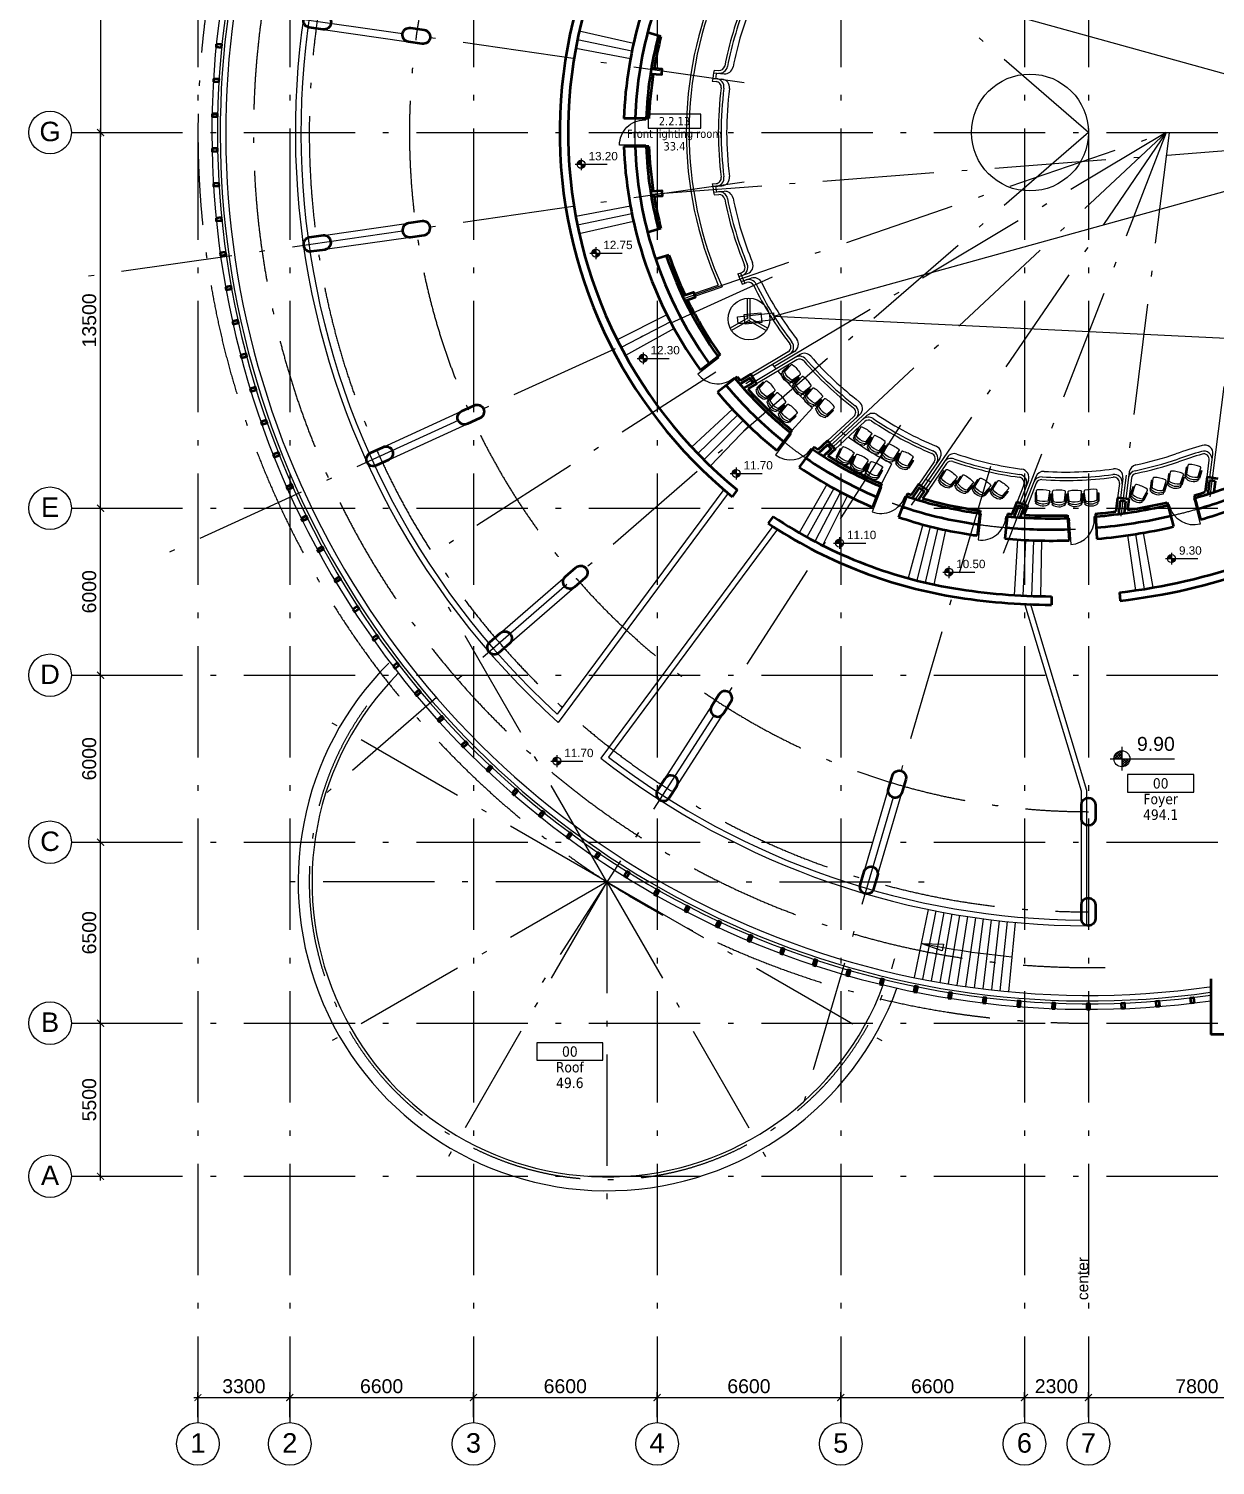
# Model space of a CAD drawing. Header units: millimetres. Extents: x 2558 to 253942, y 1343 to 186042.
# Drawn here: x 2558 to 45200, y 1343 to 52953 of the extents above; entities that cross this region are included whole.
import ezdxf
from ezdxf.enums import TextEntityAlignment as Align

# ---------------------------------------------------------------- set-up
doc = ezdxf.new("R2010")
doc.units = ezdxf.units.MM
doc.linetypes.add('DOGSL_1', pattern=[0])
doc.linetypes.add('OSY', pattern=[6200, 4000, -1000, 200, -1000])
for name, color, linetype in [('AKS-NUM', 3, 'Continuous'), ('axes', 40, 'OSY'), ('DIM', 4, 'Continuous'), ('dim100', 7, 'Continuous'), ('DV', 70, 'Continuous'), ('F', 4, 'Continuous'), ('Furniture', 61, 'Continuous'), ('Light tech', 30, 'Continuous'), ('P', 3, 'Continuous'), ('T-EXPL pom', 9, 'Continuous'), ('Text', 179, 'Continuous')]:
    doc.layers.add(name, color=color, linetype=linetype)
for name, color, linetype, lineweight in [('Kolumns', 5, 'Continuous', 50), ('ST', 5, 'Continuous', 50), ('TEN', 2, 'Continuous', 30)]:
    doc.layers.add(name, color=color, linetype=linetype, lineweight=lineweight)
doc.styles.add('DIM100', font='arial.ttf')
doc.styles.add('dim200', font='arial.ttf')
doc.styles.add('DIM_150', font='arial.ttf')
doc.styles.add('EXPL', font='tahoma.ttf')
doc.dimstyles.new('DIM200', dxfattribs={"dimtxt": 500, "dimasz": 250, "dimexe": 200, "dimexo": 200, "dimgap": 150, "dimtad": 1, "dimdec": 0, "dimzin": 0, "dimdsep": 46, "dimtxsty": 'dim200', "dimblk": 'ARCHTICK', "dimcen": 100, "dimdle": 150, "dimclrd": 256, "dimclre": 256, "dimclrt": 256, "dimaunit": 1, "dimadec": 4, "dimazin": 0, "dimtfac": 1, "dimtdec": 0, "dimtix": 1, "dimtofl": 0, "dimtmove": 0, "dimatfit": 0, "dimldrblk": 'DOT', "dimfxl": 200, "dimtolj": 1, "dimtzin": 0, "dimarcsym": 0})

# ---------------------------------------------------------------- blocks, each defined once
blk = doc.blocks.new('otmetka')
for p, q in [((-426, 0), (1885, 0)), ((0, 426), (0, -426))]:
    blk.add_line(p, q)
at = {"color": 0}
for p, q in [((-262, 0), (-286, 24)), ((-277, 77), (-76, 278)), ((-172, 0), (-270, 98)), ((-263, 0), (1, 264)), ((-81, 0), (-240, 158)), ((1, 8), (-198, 208)), ((-172, 0), (1, 173)), ((1, 99), (-147, 247)), ((1, 189), (-85, 275)), ((-82, 0), (1, 83)), ((1, -234), (235, 0)), ((1, -144), (145, 0)), ((1, -53), (54, 0)), ((230, -175), (54, 0)), ((264, -119), (145, 0)), ((285, -49), (235, 0)), ((185, -221), (1, -37)), ((131, -257), (1, -128)), ((64, -281), (1, -218)), ((40, -285), (286, -39))]:
    blk.add_line(p, q, dxfattribs=at)
blk.add_circle((0, 0), 288)
blk = doc.blocks.new('_ArchTick')
at = {"color": 0, "linetype": 'ByBlock', "const_width": 0.15}
blk.add_lwpolyline([(-0.5, -0.5), (0.5, 0.5)], dxfattribs=at)
blk = doc.blocks.new('*D357')
at = {"layer": 'Defpoints', "color": 0, "transparency": 16777216}
for p in [(38340, 3774), (31740, 2874), (38340, 2874)]:
    blk.add_point(p, dxfattribs=at)
at = {"layer": 'DIM', "lineweight": -2, "transparency": 16777216}
for p, q in [((31590, 3774), (38490, 3774)), ((31740, 3074), (31740, 3974)), ((38340, 3074), (38340, 3974))]:
    blk.add_line(p, q, dxfattribs=at)
at = {"layer": 'DIM', "lineweight": -2, "transparency": 16777216, "xscale": 250, "yscale": 250, "zscale": 250, "rotation": 180}
blk.add_blockref('_ArchTick', (31740, 3774), dxfattribs=at)
at = {"layer": 'DIM', "lineweight": -2, "transparency": 16777216, "xscale": 250, "yscale": 250, "zscale": 250}
blk.add_blockref('_ArchTick', (38340, 3774), dxfattribs=at)
at = {"layer": 'DIM', "transparency": 16777216, "insert": (35040, 4180), "char_height": 500, "attachment_point": 5, "style": 'dim200'}
blk.add_mtext('\\A1;6600', dxfattribs=at)
blk = doc.blocks.new('_Dot')
at = {"layer": 'P', "color": 0, "lineweight": -2}
blk.add_line((-0.5, 0), (-1, 0), dxfattribs=at)
at = {"layer": 'P', "color": 0, "const_width": 0.5}
blk.add_lwpolyline([(-0.25, 0, 1), (0.25, 0, 1)], format="xyb", close=True, dxfattribs=at)
blk = doc.blocks.new('*D358')
at = {"layer": 'Defpoints', "color": 0, "transparency": 16777216}
for p in [(31740, 3774), (25140, 2874), (31740, 2874)]:
    blk.add_point(p, dxfattribs=at)
at = {"layer": 'DIM', "lineweight": -2, "transparency": 16777216}
for p, q in [((24990, 3774), (31890, 3774)), ((25140, 3074), (25140, 3974)), ((31740, 3074), (31740, 3974))]:
    blk.add_line(p, q, dxfattribs=at)
at = {"layer": 'DIM', "lineweight": -2, "transparency": 16777216, "xscale": 250, "yscale": 250, "zscale": 250, "rotation": 180}
blk.add_blockref('_ArchTick', (25140, 3774), dxfattribs=at)
at = {"layer": 'DIM', "lineweight": -2, "transparency": 16777216, "xscale": 250, "yscale": 250, "zscale": 250}
blk.add_blockref('_ArchTick', (31740, 3774), dxfattribs=at)
at = {"layer": 'DIM', "transparency": 16777216, "insert": (28440, 4180), "char_height": 500, "attachment_point": 5, "style": 'dim200'}
blk.add_mtext('\\A1;6600', dxfattribs=at)
blk = doc.blocks.new('*D359')
at = {"layer": 'Defpoints', "color": 0, "transparency": 16777216}
for p in [(25140, 3774), (18540, 2874), (25140, 2874)]:
    blk.add_point(p, dxfattribs=at)
at = {"layer": 'DIM', "lineweight": -2, "transparency": 16777216}
for p, q in [((18390, 3774), (25290, 3774)), ((18540, 3074), (18540, 3974)), ((25140, 3074), (25140, 3974))]:
    blk.add_line(p, q, dxfattribs=at)
at = {"layer": 'DIM', "lineweight": -2, "transparency": 16777216, "xscale": 250, "yscale": 250, "zscale": 250, "rotation": 180}
blk.add_blockref('_ArchTick', (18540, 3774), dxfattribs=at)
at = {"layer": 'DIM', "lineweight": -2, "transparency": 16777216, "xscale": 250, "yscale": 250, "zscale": 250}
blk.add_blockref('_ArchTick', (25140, 3774), dxfattribs=at)
at = {"layer": 'DIM', "transparency": 16777216, "insert": (21840, 4180), "char_height": 500, "attachment_point": 5, "style": 'dim200'}
blk.add_mtext('\\A1;6600', dxfattribs=at)
blk = doc.blocks.new('*D360')
at = {"layer": 'Defpoints', "color": 0, "transparency": 16777216}
for p in [(18540, 3774), (11940, 2874), (18540, 2874)]:
    blk.add_point(p, dxfattribs=at)
at = {"layer": 'DIM', "lineweight": -2, "transparency": 16777216}
for p, q in [((11790, 3774), (18690, 3774)), ((11940, 3074), (11940, 3974)), ((18540, 3074), (18540, 3974))]:
    blk.add_line(p, q, dxfattribs=at)
at = {"layer": 'DIM', "lineweight": -2, "transparency": 16777216, "xscale": 250, "yscale": 250, "zscale": 250, "rotation": 180}
blk.add_blockref('_ArchTick', (11940, 3774), dxfattribs=at)
at = {"layer": 'DIM', "lineweight": -2, "transparency": 16777216, "xscale": 250, "yscale": 250, "zscale": 250}
blk.add_blockref('_ArchTick', (18540, 3774), dxfattribs=at)
at = {"layer": 'DIM', "transparency": 16777216, "insert": (15240, 4180), "char_height": 500, "attachment_point": 5, "style": 'dim200'}
blk.add_mtext('\\A1;6600', dxfattribs=at)
blk = doc.blocks.new('*D361')
at = {"layer": 'Defpoints', "color": 0, "transparency": 16777216}
for p in [(11940, 3774), (8640, 2874), (11940, 2874)]:
    blk.add_point(p, dxfattribs=at)
at = {"layer": 'DIM', "lineweight": -2, "transparency": 16777216}
for p, q in [((8490, 3774), (12090, 3774)), ((8640, 3074), (8640, 3974)), ((11940, 3074), (11940, 3974))]:
    blk.add_line(p, q, dxfattribs=at)
at = {"layer": 'DIM', "lineweight": -2, "transparency": 16777216, "xscale": 250, "yscale": 250, "zscale": 250, "rotation": 180}
blk.add_blockref('_ArchTick', (8640, 3774), dxfattribs=at)
at = {"layer": 'DIM', "lineweight": -2, "transparency": 16777216, "xscale": 250, "yscale": 250, "zscale": 250}
blk.add_blockref('_ArchTick', (11940, 3774), dxfattribs=at)
at = {"layer": 'DIM', "transparency": 16777216, "insert": (10290, 4180), "char_height": 500, "attachment_point": 5, "style": 'dim200'}
blk.add_mtext('\\A1;3300', dxfattribs=at)
blk = doc.blocks.new('*D364')
at = {"layer": 'Defpoints', "color": 0, "transparency": 16777216}
for p in [(48440, 3774), (40640, 2874), (48440, 2874)]:
    blk.add_point(p, dxfattribs=at)
at = {"layer": 'DIM', "lineweight": -2, "transparency": 16777216}
for p, q in [((40490, 3774), (48590, 3774)), ((40640, 3074), (40640, 3974)), ((48440, 3074), (48440, 3974))]:
    blk.add_line(p, q, dxfattribs=at)
at = {"layer": 'DIM', "lineweight": -2, "transparency": 16777216, "xscale": 250, "yscale": 250, "zscale": 250, "rotation": 180}
blk.add_blockref('_ArchTick', (40640, 3774), dxfattribs=at)
at = {"layer": 'DIM', "lineweight": -2, "transparency": 16777216, "xscale": 250, "yscale": 250, "zscale": 250}
blk.add_blockref('_ArchTick', (48440, 3774), dxfattribs=at)
at = {"layer": 'DIM', "transparency": 16777216, "insert": (44540, 4180), "char_height": 500, "attachment_point": 5, "style": 'dim200'}
blk.add_mtext('\\A1;7800', dxfattribs=at)
blk = doc.blocks.new('*D365')
at = {"layer": 'Defpoints', "color": 0, "transparency": 16777216}
for p in [(40640, 3774), (38340, 2874), (40640, 2874)]:
    blk.add_point(p, dxfattribs=at)
at = {"layer": 'DIM', "lineweight": -2, "transparency": 16777216}
for p, q in [((38190, 3774), (40790, 3774)), ((38340, 3074), (38340, 3974)), ((40640, 3074), (40640, 3974))]:
    blk.add_line(p, q, dxfattribs=at)
at = {"layer": 'DIM', "lineweight": -2, "transparency": 16777216, "xscale": 250, "yscale": 250, "zscale": 250, "rotation": 180}
blk.add_blockref('_ArchTick', (38340, 3774), dxfattribs=at)
at = {"layer": 'DIM', "lineweight": -2, "transparency": 16777216, "xscale": 250, "yscale": 250, "zscale": 250}
blk.add_blockref('_ArchTick', (40640, 3774), dxfattribs=at)
at = {"layer": 'DIM', "transparency": 16777216, "insert": (39490, 4180), "char_height": 500, "attachment_point": 5, "style": 'dim200'}
blk.add_mtext('\\A1;2300', dxfattribs=at)
blk = doc.blocks.new('*D366')
at = {"layer": 'Defpoints', "color": 0, "transparency": 16777216}
for p in [(4090, 49224), (5140, 49224), (4090, 35724)]:
    blk.add_point(p, dxfattribs=at)
at = {"layer": 'DIM', "lineweight": -2, "transparency": 16777216}
for p, q in [((4290, 49224), (5340, 49224)), ((5140, 35574), (5140, 49374)), ((4290, 35724), (5340, 35724))]:
    blk.add_line(p, q, dxfattribs=at)
at = {"layer": 'DIM', "lineweight": -2, "transparency": 16777216, "xscale": 250, "yscale": 250, "zscale": 250}
for p, rotation in [((5140, 49224), 90), ((5140, 35724), 270)]:
    blk.add_blockref('_ArchTick', p, dxfattribs=dict(at, rotation=rotation))
at = {"layer": 'DIM', "transparency": 16777216, "insert": (4734, 42474), "char_height": 500, "attachment_point": 5, "rotation": 90, "style": 'dim200'}
blk.add_mtext('\\A1;13500', dxfattribs=at)
blk = doc.blocks.new('*D367')
at = {"layer": 'Defpoints', "color": 0, "transparency": 16777216}
for p in [(4090, 62724), (4090, 49224), (5140, 49224)]:
    blk.add_point(p, dxfattribs=at)
at = {"layer": 'DIM', "lineweight": -2, "transparency": 16777216}
for p, q in [((4290, 62724), (5340, 62724)), ((5140, 62874), (5140, 49074)), ((4290, 49224), (5340, 49224))]:
    blk.add_line(p, q, dxfattribs=at)
at = {"layer": 'DIM', "lineweight": -2, "transparency": 16777216, "xscale": 250, "yscale": 250, "zscale": 250}
for p, rotation in [((5140, 62724), 90), ((5140, 49224), 270)]:
    blk.add_blockref('_ArchTick', p, dxfattribs=dict(at, rotation=rotation))
at = {"layer": 'DIM', "transparency": 16777216, "insert": (4734, 55974), "char_height": 500, "attachment_point": 5, "rotation": 90, "style": 'dim200'}
blk.add_mtext('\\A1;13500', dxfattribs=at)
blk = doc.blocks.new('*D368')
at = {"layer": 'Defpoints', "color": 0, "transparency": 16777216}
for p in [(4090, 29724), (5140, 29724), (4090, 23724)]:
    blk.add_point(p, dxfattribs=at)
at = {"layer": 'DIM', "lineweight": -2, "transparency": 16777216}
for p, q in [((4290, 29724), (5340, 29724)), ((5140, 23574), (5140, 29874)), ((4290, 23724), (5340, 23724))]:
    blk.add_line(p, q, dxfattribs=at)
at = {"layer": 'DIM', "lineweight": -2, "transparency": 16777216, "xscale": 250, "yscale": 250, "zscale": 250}
for p, rotation in [((5140, 29724), 90), ((5140, 23724), 270)]:
    blk.add_blockref('_ArchTick', p, dxfattribs=dict(at, rotation=rotation))
at = {"layer": 'DIM', "transparency": 16777216, "insert": (4734, 26724), "char_height": 500, "attachment_point": 5, "rotation": 90, "style": 'dim200'}
blk.add_mtext('\\A1;6000', dxfattribs=at)
blk = doc.blocks.new('*D369')
at = {"layer": 'Defpoints', "color": 0, "transparency": 16777216}
for p in [(4090, 35724), (5140, 35724), (4090, 29724)]:
    blk.add_point(p, dxfattribs=at)
at = {"layer": 'DIM', "lineweight": -2, "transparency": 16777216}
for p, q in [((4290, 35724), (5340, 35724)), ((5140, 29574), (5140, 35874)), ((4290, 29724), (5340, 29724))]:
    blk.add_line(p, q, dxfattribs=at)
at = {"layer": 'DIM', "lineweight": -2, "transparency": 16777216, "xscale": 250, "yscale": 250, "zscale": 250}
for p, rotation in [((5140, 35724), 90), ((5140, 29724), 270)]:
    blk.add_blockref('_ArchTick', p, dxfattribs=dict(at, rotation=rotation))
at = {"layer": 'DIM', "transparency": 16777216, "insert": (4734, 32724), "char_height": 500, "attachment_point": 5, "rotation": 90, "style": 'dim200'}
blk.add_mtext('\\A1;6000', dxfattribs=at)
blk = doc.blocks.new('*D373')
at = {"layer": 'Defpoints', "color": 0, "transparency": 16777216}
for p in [(4090, 23724), (5140, 23724), (4090, 17224)]:
    blk.add_point(p, dxfattribs=at)
at = {"layer": 'DIM', "lineweight": -2, "transparency": 16777216}
for p, q in [((5140, 17074), (5140, 23874)), ((4290, 23724), (5340, 23724)), ((4290, 17224), (5340, 17224))]:
    blk.add_line(p, q, dxfattribs=at)
at = {"layer": 'DIM', "lineweight": -2, "transparency": 16777216, "xscale": 250, "yscale": 250, "zscale": 250}
for p, rotation in [((5140, 23724), 90), ((5140, 17224), 270)]:
    blk.add_blockref('_ArchTick', p, dxfattribs=dict(at, rotation=rotation))
at = {"layer": 'DIM', "transparency": 16777216, "insert": (4734, 20474), "char_height": 500, "attachment_point": 5, "rotation": 90, "style": 'dim200'}
blk.add_mtext('\\A1;6500', dxfattribs=at)
blk = doc.blocks.new('*D374')
at = {"layer": 'Defpoints', "color": 0, "transparency": 16777216}
for p in [(4090, 17224), (5140, 17224), (4090, 11724)]:
    blk.add_point(p, dxfattribs=at)
at = {"layer": 'DIM', "lineweight": -2, "transparency": 16777216}
for p, q in [((4290, 17224), (5340, 17224)), ((5140, 11574), (5140, 17374)), ((4290, 11724), (5340, 11724))]:
    blk.add_line(p, q, dxfattribs=at)
at = {"layer": 'DIM', "lineweight": -2, "transparency": 16777216, "xscale": 250, "yscale": 250, "zscale": 250}
for p, rotation in [((5140, 17224), 90), ((5140, 11724), 270)]:
    blk.add_blockref('_ArchTick', p, dxfattribs=dict(at, rotation=rotation))
at = {"layer": 'DIM', "transparency": 16777216, "insert": (4734, 14474), "char_height": 500, "attachment_point": 5, "rotation": 90, "style": 'dim200'}
blk.add_mtext('\\A1;5500', dxfattribs=at)
blk = doc.blocks.new('nomkom')
blk.add_lwpolyline([(-950, 0), (950, 0), (950, 500), (-950, 500)], close=True)
at = {"style": 'EXPL'}
for tag, height, p in [('NO_LEGEND', 300, (0, 100)), ('ROOM_NAME', 200, (0, -350)), ('AREA', 300, (0, -800))]:
    blk.add_attdef(tag, text='', height=height, dxfattribs=at).set_placement(p, align=Align.CENTER)
blk = doc.blocks.new('A$C638275C4')
at = {"layer": 'axes'}
for p, q in [((-86350, 22650), (-114313, 46880)), ((-98723, 24429), (-122973, 27916)), ((-86350, 22650), (-114313, -1580)), ((-98723, 20871), (-122973, 17384)), ((-97720, 17457), (-120006, 7280)), ((-93108, 12134), (-106354, -8476)), ((-89872, 10656), (-96774, -12851))]:
    blk.add_line(p, q, dxfattribs=at)
for radius in [28000, 24400]:
    blk.add_arc((-86350, 22650), radius, 90, 270, dxfattribs=at)
at = {"layer": 'Kolumns'}
for points in [[(-114348, 26423, -1), (-114277, 26918), (-113782, 26847, -1), (-113853, 26352)], [(-110785, 25911, -1), (-110714, 26406), (-110219, 26334, -1), (-110290, 25839)], [(-110785, 19389, 1), (-110714, 18894), (-110219, 18966, 1), (-110290, 19461)], [(-114348, 18877, 1), (-114277, 18382), (-113782, 18453, 1), (-113853, 18948)], [(-108669, 12183, -1), (-108876, 12637), (-108421, 12845, -1), (-108214, 12390)], [(-111943, 10687, -1), (-112151, 11142), (-111696, 11350, -1), (-111488, 10895)], [(-104816, 6319, -1), (-105143, 6697), (-104765, 7024, -1), (-104438, 6646)], [(-107536, 3961, -1), (-107864, 4339), (-107486, 4667, -1), (-107158, 4289)], [(-99887, 2048, 1), (-99466, 1778), (-99196, 2199, 1), (-99617, 2469)], [(-101833, -980, 1), (-101413, -1251), (-101142, -830, 1), (-101563, -560)], [(-93055, -1072, -1), (-93535, -931), (-93394, -451, -1), (-92914, -592)], [(-86100, -2000, -1), (-86600, -2000), (-86600, -1500, -1), (-86100, -1500)], [(-94069, -4526, -1), (-94549, -4385), (-94408, -3905, -1), (-93928, -4046)], [(-86100, -5600, -1), (-86600, -5600), (-86600, -5100, -1), (-86100, -5100)]]:
    blk.add_lwpolyline(points, format="xyb", close=True, dxfattribs=at)
blk = doc.blocks.new('okon')
at = {"layer": 'ST'}
blk.add_lwpolyline([(-50, 0), (50, 0), (50, 200), (-50, 200)], close=True, dxfattribs=at)
blk = doc.blocks.new('90')
at = {"layer": 'DV'}
blk.add_line((50, 0), (50, -900), dxfattribs=at)
for points in [[(50, 50), (50, -50), (0, -50), (0, 50)], [(1000, 50), (1000, -50), (950, -50), (950, 50)]]:
    blk.add_lwpolyline(points, close=True, dxfattribs=at)
blk.add_arc((50, 0), 900, 270, 0, dxfattribs=at)
blk = doc.blocks.new('C430')
at = {"linetype": 'DOGSL_1'}
for p, q in [((82, 190), (-210, 216)), ((211, 220), (160, 197)), ((82, -190), (-210, -216)), ((211, -220), (160, -197))]:
    blk.add_line(p, q, dxfattribs=at)
at = {"linetype": 'Continuous'}
for p, q in [((-129, 231), (-129, 261)), ((174, 204), (143, 248)), ((-129, -231), (-129, -261)), ((174, -204), (143, -248))]:
    blk.add_line(p, q, dxfattribs=at)
for p, q in [((-129, 261), (140, 242)), ((-129, 231), (165, 212)), ((-129, -231), (165, -212)), ((-129, -261), (140, -242))]:
    blk.add_line(p, q)
for centre, radius, start, end in [((685, 0), 947, 168.423, 191.577), ((-76, 0), 361, 322.5632, 37.4365)]:
    blk.add_arc(centre, radius, start, end)
at = {"linetype": 'DOGSL_1'}
for centre, radius, start, end in [((-173, 159), 76.7, 142.3214, 155.7722), ((-212, 189), 27.4, 86.0279, 142.3212), ((77, 154), 36.8, 56.371, 82.2515), ((81, 157), 32.5, 24.2753, 58.9946), ((-173, -159), 76.7, 204.2278, 217.6786), ((-212, -189), 27.4, 217.6788, 273.9721), ((77, -154), 36.8, 277.7485, 303.629), ((81, -157), 32.5, 301.0054, 335.7247)]:
    blk.add_arc(centre, radius, start, end, dxfattribs=at)
at = {"linetype": 'Continuous'}
for centre, radius, start, end in [((-415, 1), 552, 342.0039, 17.8524), ((-150, 0), 368, 327.6371, 32.3629)]:
    blk.add_arc(centre, radius, start, end, dxfattribs=at)

msp = doc.modelspace()

# ---------------------------------------------------------------- linework, layer by layer
at = {"layer": 'AKS-NUM'}
for centre in [(3323.8, 49224.4), (3323.8, 35724.4), (3323.8, 29724.4), (3323.8, 23724.4), (3323.8, 17224.4), (3323.8, 11724.4), (8639.4, 2108.5), (11939.4, 2108.5), (18539.4, 2108.5), (25139.4, 2108.5), (31739.4, 2108.5), (38339.4, 2108.5), (40639.6, 2108.5)]:
    msp.add_circle(centre, 765.9, dxfattribs=at)
at = {"layer": 'axes'}
for p, q in [((8639.6, 86574.4), (8639.6, 2874.4)), ((11939.6, 86574.4), (11939.6, 2874.4)), ((18539.6, 86574.4), (18539.6, 2874.4)), ((25139.6, 86574.4), (25139.6, 2874.4)), ((31739.6, 86574.4), (31739.6, 2874.4)), ((38339.6, 86574.4), (38339.6, 2874.4)), ((40639.6, 86574.4), (40639.6, 2874.4)), ((4089.6, 49224.4), (118197.5, 49224.4)), ((24918, 47012.7), (54139.6, 49224.4)), ((26096.6, 43262.7), (43439.6, 49224.4)), ((43439.6, 49224.4), (28121.1, 40076.4)), ((43439.6, 49224.4), (30916.7, 37543.5)), ((43439.6, 49224.4), (34274.1, 35839)), ((43439.6, 49224.4), (37571.6, 34100.2)), ((43538.9, 49211.9), (41811, 35446.6)), ((45021.2, 36130.2), (46667.7, 49247.8)), ((4089.6, 35724.4), (113998.8, 35724.4)), ((23339.1, 22304.2), (17539.1, 32350.1)), ((4089.6, 29724.4), (113998.8, 29724.4)), ((23339.1, 22304.2), (13293.2, 28104.2)), ((4089.6, 23724.4), (113998.8, 23724.4)), ((23339.1, 22304.2), (11739.1, 22304.2)), ((23339.1, 22304.2), (13293.2, 16504.2)), ((23339.1, 22304.2), (17539.1, 12258.3)), ((23339.1, 22304.2), (23339.1, 10704.2)), ((23339.1, 22304.2), (29139.1, 12258.3)), ((23339.1, 22304.2), (33385, 16504.2)), ((23339.1, 22304.2), (34939.1, 22304.2)), ((4089.6, 17224.4), (113998.8, 17224.4)), ((4089.6, 11724.4), (113998.8, 11724.4))]:
    msp.add_line(p, q, dxfattribs=at)
at = {"layer": 'axes', "color": 7}
msp.add_line((27245.9, 40616.7), (17673.4, 34464.9), dxfattribs=at)
at = {"layer": 'axes'}
msp.add_lwpolyline([(55639.6, 60674.6, -0.085567), (45644.7, 62397.7, 0.1275351), (36193, 63229.1, 0.8463785), (36193, 35219.6, 0.1275351), (45644.7, 36051, -0.085567), (55639.6, 37774.1, 0.0760907)], format="xyb", dxfattribs=at)
at = {"layer": 'axes', "color": 7, "linetype": 'Continuous'}
msp.add_circle((38539.6, 49224.4), 2100, dxfattribs=at)
at = {"layer": 'axes'}
for centre, radius, start, end in [((40639.6, 49224.4), 32000, 90, 270), ((40639.6, 49224.4), 30000, 40.5416, 271.14599), ((23339.1, 22304.2), 10700, 143.79565, 345.07766)]:
    msp.add_arc(centre, radius, start, end, dxfattribs=at)
at = {"layer": 'dim100'}
msp.add_point((23339.1, 22304.2), dxfattribs=at)
at = {"layer": 'F'}
for centre, radius, start, end in [((40639.6, 49224.4), 31500, 144.63822, 278.02948), ((40639.6, 49224.4), 31300, 144.75381, 278.08112), ((23339.1, 22304.2), 11100, 134.93826, 339.87199), ((23339.1, 22304.2), 10600, 134.93826, 339.5373)]:
    msp.add_arc(centre, radius, start, end, dxfattribs=at)
at = {"layer": 'Kolumns'}
for p, q in [((44995.2, 36726.1), (44933.3, 36233.3)), ((45193.6, 36701.2), (44995.2, 36726.1)), ((45193.6, 36701.2), (45143.5, 36301.7)), ((41778.4, 35989.3), (41719, 35516.6)), ((41976.8, 35964.4), (41778.4, 35989.3)), ((41976.8, 35964.4), (41924.1, 35544.7))]:
    msp.add_line(p, q, dxfattribs=at)
for points in [[(24935.5, 53294.6, 0.0639615), (24348.4, 49724.4, 0.0551256)], [(25184.1, 52698.4, 0.0546135), (24748.7, 49724.4, 0.0546135)], [(24348.4, 48724.4, 0.0639615), (24935.5, 45154.1)], [(24748.7, 48724.4, 0.0546135), (25184.1, 45750.4)], [(24935.5, 45154.1, 0.0834906), (27014.9, 40928.6, 0.057079)], [(25470.7, 44792.3, 0.0741175), (27331.3, 41173.7, 0.0564384)], [(27943.7, 40383.2, 0.0503463), (29924.5, 38443.8)], [(27627.3, 40138, 0.0508582), (29686.1, 38122.3)], [(30727.8, 37848.3, 0.0504838), (33166, 36513.6, 0.0504838)], [(30489.4, 37526.8, 0.0509956), (33023.6, 36139.5, 0.0509956)], [(44469.3, 36092.2, 0.0147892), (45510.8, 36427.9, -0.0105227), (46719.1, 36828.9)], [(34100.6, 36157.8, 0.0403902), (36259.1, 35614.1, 0.0064863), (36733.5, 35541, 0.0064863)], [(44570.4, 35705, 0.0149322), (45644.7, 36051, -0.0104673), (46830.8, 36444.7)], [(33958.2, 35783.7, 0.040646), (36193, 35219.6, 0.0066296), (36688.4, 35143.4, 0.0066296)], [(40897.5, 35427.6, 0.0356711), (43501.7, 35839.7, 0.0204661)], [(40921.6, 35028.2, 0.0359488), (43602.8, 35452.5, 0.0208153)], [(37682, 35030.6, 0.0296818), (39923.3, 34969.7, 0.0263706)]]:
    msp.add_lwpolyline(points, format="xyb", dxfattribs=at)
for points in [[(24902.3, 51336.9), (25310.8, 51306), (25325.9, 51505.4), (24934.5, 51535.1)], [(24902.3, 47111.8), (25310.8, 47142.7), (25325.9, 46943.3), (24934.5, 46913.6)], [(26051.1, 43352.7), (26442.6, 43487.3), (26507.6, 43298.2), (26138.1, 43171.2)], [(28110.8, 40186.7), (28475.8, 40404.7), (28578.4, 40232.9), (28245.1, 40034)], [(30944.8, 37706.5), (31263.9, 38004.1), (31400.3, 37857.8), (31117.1, 37593.7)], [(34321.3, 36084.9), (34575.1, 36455.5), (34740.1, 36342.5), (34521, 36022.5)], [(37972.1, 35408.7), (38135, 35828.7), (38321.5, 35756.4), (38181.2, 35394.7)]]:
    msp.add_lwpolyline(points, dxfattribs=at)
msp.add_arc((39315.6, 53861.7), 18501.8, 265.07461, 271.80767, dxfattribs=at)
at = {"layer": 'Light tech'}
for p, q in [((29334.1, 55825), (60039.6, 47324.4)), ((29334.1, 42623.7), (60039.6, 51124.4)), ((28389.6, 42524.4), (28389.6, 43274.4)), ((28489.6, 42524.4), (28489.6, 43274.4)), ((28414.6, 42567.7), (27765.1, 42192.7)), ((28464.6, 42481.1), (27815.1, 42106.1)), ((28414.6, 42481.1), (29064.2, 42106.1)), ((28439.6, 42524.4), (28439.6, 42524.4)), ((28464.6, 42567.7), (29114.2, 42192.7)), ((29334.1, 42623.7), (61156.7, 41070.7))]:
    msp.add_line(p, q, dxfattribs=at)
for points in [[(28028.3, 42604.4), (29320.3, 42748), (29347.9, 42499.5), (28055.9, 42355.9)], [(28271.2, 42681.7), (28867.6, 42748), (28906.2, 42400.1), (28309.9, 42333.9)]]:
    msp.add_lwpolyline(points, close=True, dxfattribs=at)
msp.add_circle((28439.6, 42524.4), 750, dxfattribs=at)
at = {"layer": 'P'}
for p, q in [((13136.5, 52926.1), (16205, 52485)), ((24294.6, 52424.3), (22343.3, 52862.6)), ((24182.1, 51874.1), (22215.4, 52237.1)), ((24235.7, 52149.7), (22276.3, 52550.5)), ((27137.5, 51167.8), (27467.6, 51142.8)), ((27169.4, 51365.9), (27551.9, 51337)), ((27186.5, 51464.9), (27358.6, 51451.9)), ((27122.7, 51068.6), (27260.3, 51058.2)), ((27122.7, 51068.6), (27260.3, 51058.2)), ((27122.7, 47380.1), (27260.3, 47390.5)), ((27137.5, 47281), (27467.6, 47305.9)), ((27169.4, 47082.8), (27551.9, 47111.7)), ((27186.5, 46983.8), (27358.6, 46996.8)), ((24182.1, 46574.6), (22215.4, 46211.6)), ((13136.5, 45522.6), (16205, 45963.8)), ((24235.7, 46299), (22276.3, 45898.2)), ((24294.6, 46024.4), (22343.3, 45586.1)), ((13207.7, 45027.7), (16276.1, 45468.8)), ((28037.7, 44141.4), (28167, 44185.8)), ((28077.7, 44049.4), (28389, 44156.4)), ((28160.1, 43866.2), (28525.2, 43991.7)), ((26507.6, 43298.2), (26442.6, 43487.3)), ((26458.9, 43440), (27338.8, 43742.4)), ((26491.4, 43345.5), (27474.4, 43683.3)), ((28202.3, 43775), (28367, 43831.6)), ((25489.7, 42677.7), (23702, 41780.9)), ((25618, 42428), (23847.9, 41497)), ((25751.1, 42180.8), (23999.2, 41215.9)), ((29850.7, 41342.2), (28510.4, 40541.8)), ((30074.8, 41359.5), (28561.7, 40455.9)), ((30279.9, 41249.1), (28664.2, 40284.2)), ((30156.7, 41059), (28715.5, 40198.4)), ((28578.4, 40232.9), (28475.8, 40404.7)), ((27844.2, 39286.2), (26379.1, 37924.8)), ((29984.1, 38524.2), (30727.5, 39331.4)), ((15293.5, 37924), (18113.4, 39211.8)), ((15501.2, 37469.2), (18321.1, 38757)), ((28037.3, 39082.3), (26598.7, 37693)), ((28234.3, 38882.2), (26822.6, 37465.5)), ((32213.5, 39026.6), (31268.8, 38145.4)), ((32429.9, 39091.8), (31337, 38072.3)), ((32682.9, 39054.2), (31473.4, 37926)), ((32601.7, 38841.7), (31541.6, 37852.9)), ((28435.1, 38686), (27050.9, 37242.3)), ((31400.3, 37857.8), (31263.9, 38004.1)), ((33201.6, 36607.1), (33577.3, 37321.2)), ((35098.7, 37397.2), (34549.1, 36594.5)), ((35296.8, 37509.5), (34631.6, 36538)), ((35572.3, 37557.8), (34796.6, 36425)), ((35537.5, 37330.1), (34879.1, 36368.5)), ((44908.4, 36837.8), (44985.9, 37455)), ((45007.6, 36825.3), (45112.4, 37660.1)), ((38482.2, 36723.5), (38171.2, 35922)), ((38749.4, 36859.2), (38357.7, 35849.6)), ((41881.3, 36809.2), (41790.8, 36088.5)), ((42110.4, 37028.4), (41989.3, 36063.6)), ((42183.3, 36806.3), (42088.5, 36051.2)), ((27535.9, 36397.5), (21553.8, 28328.9)), ((27688.8, 36267.9), (21583, 28032.5)), ((31245.1, 36577.3), (30245.8, 34844.8)), ((31489.6, 36439.3), (30523.9, 34687.9)), ((31736.8, 36306.1), (30804.9, 34536.5)), ((31986.5, 36177.7), (31088.8, 34390.5)), ((34740.1, 36342.5), (34575.1, 36455.5)), ((38314.6, 36567.9), (38078, 35958.1)), ((38766.8, 36627.7), (38450.9, 35813.5)), ((41756.3, 36616.2), (41691.6, 36101)), ((34687.8, 35141.6), (34160.2, 33212.5)), ((29295.4, 35076.8), (23118.9, 26746)), ((29463.9, 34968.2), (23396.3, 26784.3)), ((34959.4, 35070.1), (34468.9, 33131.2)), ((35232.2, 35003.9), (34779.2, 33055.9)), ((35506.3, 34942.9), (35090.8, 32986.6)), ((38096.4, 34598.4), (37970.1, 32602.4)), ((38381.2, 34582.5), (38284.4, 32584.9)), ((42050.6, 34754.6), (42334, 32774.8)), ((42332.6, 34797.1), (42645.3, 32821.7)), ((42614, 34843.8), (42955.8, 32873.2)), ((38666.2, 34570.8), (38598.9, 32571.9)), ((38951.3, 34563.3), (38913.6, 32563.7)), ((19503.9, 31240.9), (21846.7, 33271)), ((19831.3, 30863), (22174.1, 32893.1)), ((40389.6, 25557.4), (38373.6, 32247.6)), ((40589.6, 25586.9), (38565.1, 32305.3)), ((25426.5, 26014.7), (27102.5, 28622.6)), ((25847.2, 25744.4), (27523.2, 28352.3)), ((32581.7, 22668.9), (33455.1, 25643.3)), ((33061.4, 22528), (33934.8, 25502.4)), ((40389.6, 20925.5), (40389.6, 25557.4)), ((40589.6, 20724.4), (40589.6, 25586.9)), ((34880, 21312.4), (34374.8, 18864)), ((35161.8, 21255.8), (34681.2, 18802.4)), ((35444.1, 21201.9), (34988.3, 18743.8)), ((35726.9, 21151), (35296, 18688.4)), ((36010.3, 21102.9), (35604.2, 18636.1)), ((36294.1, 21057.6), (35912.9, 18586.8)), ((36578.3, 21015.2), (36222.1, 18540.7)), ((36863, 20975.7), (36531.7, 18497.7)), ((37148.1, 20939), (36841.8, 18457.9)), ((37433.5, 20905.3), (37152.2, 18421.1)), ((37719.2, 20874.4), (37463, 18387.5)), ((38005.2, 20846.4), (37774.1, 18357.1))]:
    msp.add_line(p, q, dxfattribs=at)
msp.add_lwpolyline([(37889.7, 19601.7, -0.0277387), (34627.4, 20088.2), (35429.3, 20069.4), (35384, 19828.8), (34627.4, 20088.2)], format="xyb", dxfattribs=at)
for centre, radius, start, end in [((40639.6, 49224.4), 31200, 144.80798, 278.08112), ((40639.6, 49224.4), 31000, 144.9091, 278.08112), ((40639.6, 49224.4), 28500, 145.34639, 228.03675), ((40639.6, 49224.4), 28300, 145.31102, 227.59151), ((39839.6, 49224.4), 13550, 155.86214, 204.13786), ((39839.6, 49224.4), 13650, 156.32144, 203.67856), ((39839.6, 49224.4), 12500, 157.55219, 168.9831), ((39839.6, 49224.4), 12400, 157.55219, 168.9831), ((39839.6, 49224.4), 12200, 157.49648, 168.87559), ((27373.7, 51651.3), 200, 265.67177, 348.9831), ((39839.6, 49224.4), 12850, 169.95849, 171.74841), ((39839.6, 49224.4), 12750, 170.36501, 171.26701), ((27245.2, 50858.7), 300, 352.60601, 85.67177), ((27373.7, 51651.3), 300, 265.67177, 348.9831), ((27445, 50843.6), 300, 352.55691, 85.67177), ((27574.5, 51636.1), 300, 265.67177, 348.87559), ((27245.2, 50858.7), 200, 352.60601, 85.67177), ((27245.2, 50858.7), 200, 352.60601, 85.67177), ((39839.6, 49224.4), 12500, 172.60601, 187.39399), ((39839.6, 49224.4), 12400, 172.60601, 187.39399), ((39839.6, 49224.4), 12200, 172.55691, 187.44309), ((27245.2, 47590), 200, 274.32823, 7.39399), ((27245.2, 47590), 300, 274.32823, 7.39399), ((27445, 47605.1), 300, 274.32823, 7.44309), ((39839.6, 49224.4), 12850, 188.25159, 190.04151), ((39839.6, 49224.4), 12750, 188.73299, 189.63499), ((27373.7, 46797.4), 300, 11.0169, 94.32823), ((27373.7, 46797.4), 200, 11.0169, 94.32823), ((27574.5, 46812.6), 300, 11.12441, 94.32823), ((39839.6, 49224.4), 12500, 191.0169, 202.44781), ((39839.6, 49224.4), 12400, 191.0169, 202.44781), ((39839.6, 49224.4), 12200, 191.12441, 202.50352), ((28102, 44375), 200, 288.97052, 22.44781), ((28102, 44375), 300, 288.97052, 22.44781), ((28291.4, 44440.1), 300, 288.97052, 22.50352), ((39839.6, 49224.4), 12850, 203.301, 205.09204), ((39839.6, 49224.4), 12750, 203.33503, 205.14024), ((28432.1, 43642.5), 300, 26.07304, 108.97052), ((28622.7, 43708), 300, 26.18728, 108.97052), ((28432.1, 43642.5), 200, 26.07304, 108.97052), ((39839.6, 49224.4), 12500, 206.07304, 217.38182), ((39839.6, 49224.4), 12400, 206.07304, 217.38182), ((39839.6, 49224.4), 12200, 206.18728, 217.48688), ((29748.1, 41513.9), 200, 300.84503, 37.38182), ((29748.1, 41513.9), 300, 300.84503, 37.38182), ((29921, 41617.1), 300, 300.84503, 37.48688), ((30433.8, 40991.5), 300, 41.19514, 120.84503), ((39839.6, 49224.4), 13450, 218.30295, 219.16308), ((30259.3, 40887.3), 300, 41.0304, 120.84503), ((30259.3, 40887.3), 200, 41.0304, 120.84503), ((39839.6, 49224.4), 12500, 221.0304, 232.3218), ((39839.6, 49224.4), 12400, 221.0304, 232.3218), ((39839.6, 49224.4), 12200, 221.19514, 232.47219), ((39839.6, 49224.4), 13450, 219.59384, 227.35282), ((32077.1, 39172.9), 200, 313.00734, 52.3218), ((32077.1, 39172.9), 300, 313.00734, 52.3218), ((32225.3, 39311.1), 300, 313.00734, 52.47219), ((32738.1, 38695.4), 300, 56.00111, 133.00734), ((32738.1, 38695.4), 200, 56.00111, 133.00734), ((32887.6, 38834.9), 300, 56.2851, 133.00734), ((39839.6, 49224.4), 12500, 236.00111, 247.2758), ((39839.6, 49224.4), 12400, 236.00111, 247.2758), ((39880.8, 49314.9), 12299, 236.2851, 247.45052), ((39839.6, 49224.4), 13450, 233.09371, 233.96026), ((39839.6, 49224.4), 13450, 234.39448, 242.25082), ((34933.7, 37510.2), 200, 325.59896, 67.2758), ((34933.7, 37510.2), 300, 325.59896, 67.2758), ((35049.3, 37679), 300, 325.59896, 67.45052), ((35819.8, 37388.3), 300, 71.24119, 145.59896), ((39839.6, 49224.4), 12200, 281.85704, 288.869), ((53339.6, 9724.4), 29543.3, 106.94879, 108.869), ((53339.6, 9724.4), 29343.3, 107.12543, 108.869), ((44787.4, 37479.9), 300, 352.84555, 107.12543), ((44814.7, 37697.5), 300, 352.84555, 106.94879), ((44787.4, 37479.9), 200, 352.84555, 107.12543), ((35702.6, 37217.1), 300, 70.98871, 145.59896), ((35702.6, 37217.1), 200, 70.98871, 145.59896), ((39839.6, 49224.4), 12500, 250.98871, 262.25481), ((39839.6, 49224.4), 12400, 250.98871, 262.25481), ((39839.6, 49224.4), 12200, 251.24119, 262.47433), ((42408, 36991.1), 300, 101.85704, 172.84555), ((39839.6, 49224.4), 12400, 281.54644, 288.869), ((39839.6, 49224.4), 12500, 281.54644, 288.869), ((53339.6, 9724.4), 29243.3, 107.12543, 108.869), ((39839.6, 49224.4), 13450, 247.92125, 248.79481), ((38128.1, 36640.2), 200, 338.79434, 82.25481), ((38128.1, 36640.2), 300, 338.79434, 82.25481), ((38202.5, 36832), 300, 338.79434, 82.47433), ((38953.3, 36555.3), 300, 85.99785, 158.79434), ((39029.1, 36750.7), 300, 86.28191, 158.79434), ((38953.3, 36555.3), 200, 85.99785, 158.79434), ((39839.6, 49224.4), 12500, 265.99785, 277.77536), ((39839.6, 49224.4), 12400, 265.99785, 277.77536), ((39839.6, 49224.4), 12200, 266.28191, 278.01993), ((41557.8, 36641.1), 300, 352.84555, 97.77536), ((41557.8, 36641.1), 200, 352.84555, 97.77536), ((41583.6, 36846.6), 300, 352.84555, 98.01993), ((42381.7, 36781.4), 300, 101.54644, 172.84555), ((42381.7, 36781.4), 200, 101.54644, 172.84555), ((40639.6, 49224.4), 28500, 232.06541, 269.89948), ((40639.6, 49224.4), 28300, 232.46065, 269.49385)]:
    msp.add_arc(centre, radius, start, end, dxfattribs=at)
at = {"layer": 'ST'}
for p, q in [((25279.9, 52669.7), (24800.6, 52813.1)), ((24848.8, 49724.4), (23948.2, 49724.4)), ((24848.8, 48724.4), (23948.2, 48724.4)), ((25279.9, 45779), (24800.6, 45635.6)), ((25566.6, 44821), (25087.2, 44677.6)), ((27410.4, 41235), (26698.5, 40683.5)), ((28022.8, 40444.5), (27310.9, 39892.9)), ((29984.1, 38524.2), (29447.8, 37800.8)), ((30787.4, 37928.7), (30251.1, 37205.2)), ((44908.4, 36837.8), (44842.1, 36309.3)), ((45305.3, 36788), (44908.4, 36837.8)), ((28022, 36381.5), (27843.1, 36140.3)), ((33201.6, 36607.1), (32881.2, 35765.5)), ((34136.2, 36251.3), (33815.8, 35409.7)), ((44444.1, 36188.9), (44671.4, 35317.8)), ((36744.8, 35640.4), (36643.2, 34745.8)), ((41691.6, 36101), (41629.5, 35605.9)), ((42088.5, 36051.2), (41691.6, 36101)), ((42088.5, 36051.2), (42039.7, 35662.6)), ((43476.5, 35936.5), (43703.8, 35065.3)), ((29307.3, 35428.6), (29128.4, 35187.3)), ((37738.4, 35527.6), (37636.9, 34633)), ((39892.7, 35477.8), (39947.4, 34570.2)), ((40891.5, 35527.5), (40945.7, 34628.8)), ((39315.6, 32559.9), (39315.6, 32259.9)), ((41763.2, 32701), (41781.2, 32401.1)), ((45039.6, 18824.4), (45039.6, 16824.4)), ((46039.6, 16824.4), (45039.6, 16824.4))]:
    msp.add_line(p, q, dxfattribs=at)
for points in [[(25279.9, 52669.7, 0.0213279), (25034.6, 51527.5, 0.0213279)], [(25002.3, 51329.4, 0.0294476), (24848.8, 49724.4, 0.0294476)], [(24848.8, 48724.4, 0.0294476), (25002.3, 47119.4)], [(25034.6, 46921.2, 0.0213279), (25279.9, 45779)], [(30787.4, 37928.7, 0.0031793), (30931.7, 37831, 0.0031793)], [(30251.1, 37205.2, 0.0514795), (32881.2, 35765.5, 0.0514795)], [(31278.1, 37607.1, 0.039623), (33201.6, 36607.1)], [(34136.2, 36251.3, 0.0027861), (34281, 36203.1, 0.0027861)], [(34680.9, 36079, 0.029885), (36275.6, 35712.7, 0.0064495), (36744.8, 35640.4)], [(33815.8, 35409.7, 0.0408877), (36126.9, 34825.1, 0.0067669), (36643.2, 34745.8, 0.0067669)]]:
    msp.add_lwpolyline(points, format="xyb", dxfattribs=at)
for points in [[(28131.7, 40315.6), (28510.4, 40541.8), (28715.5, 40198.4), (28400.9, 40010.5)], [(30931.7, 37831), (31268.8, 38145.4), (31541.6, 37852.9), (31278.1, 37607.1)], [(34281, 36203.1), (34549.1, 36594.5), (34879.1, 36368.5), (34680.9, 36079)], [(37905.7, 35514), (38078, 35958.1), (38450.9, 35813.5), (38324.1, 35486.6)]]:
    msp.add_lwpolyline(points, dxfattribs=at)
for centre, radius, start, end in [((38539.7, 49224.4), 16900, 127.90047, 230.73316), ((38539.7, 49224.4), 16600, 127.84603, 230.68411), ((38539.7, 49224.4), 14600, 163.34318, 178.03743), ((38539.7, 49224.4), 14600, 181.96257, 196.65682), ((38539.7, 49224.4), 14600, 196.65682, 215.80248), ((38539.6, 49224.4), 13700, 198.74841, 205.22653), ((38539.6, 49224.4), 13700, 206.06868, 215.67356), ((38539.6, 49224.4), 13700, 219.85666, 220.56209), ((38539.7, 49224.4), 14600, 219.72761, 231.48402), ((38539.6, 49224.4), 13700, 222.26388, 231.35512), ((39315.6, 53861.7), 18401.8, 286.18214, 287.47687), ((39315.6, 53861.7), 18401.8, 278.51296, 283.06816), ((39315.6, 53861.8), 19301.9, 286.10947, 289.56283), ((38539.7, 49224.4), 16900, 236.15964, 260.48746), ((38539.7, 49224.4), 16600, 236.20873, 260.48749), ((39315.6, 53861.7), 18401.8, 265.08302, 265.60558), ((39315.6, 53861.7), 18401.8, 266.91123, 271.79874), ((39315.6, 53861.7), 18401.8, 274.91273, 277.22342), ((39315.6, 53861.8), 19301.9, 265.01046, 271.87574), ((39315.6, 53861.8), 19301.9, 274.84448, 283.14073), ((39315.6, 53862), 21302.1, 276.59774, 289.56268), ((39315.6, 53862), 21602.1, 276.55398, 289.56266), ((39315.6, 53862), 21602.1, 260.49071, 270), ((39315.6, 53862), 21302.1, 260.49073, 269.99999)]:
    msp.add_arc(centre, radius, start, end, dxfattribs=at)

# ---------------------------------------------------------------- block references
at = {"layer": 'axes'}
msp.add_blockref('A$C638275C4', (126989.6, 26574.4), dxfattribs=at)
at = {"layer": 'dim100', "lineweight": 0, "xscale": 0.5, "yscale": 0.5, "zscale": 0.5}
for p in [(22408.2, 48081.7), (22938.2, 44892.4), (24635.8, 41111.3), (27977.9, 36976.6), (31697.1, 34474.4), (43625.6, 33915.1), (35620.4, 33430.9), (21533.9, 26641.5)]:
    msp.add_blockref('otmetka', p, dxfattribs=at)
at = {"layer": 'DV', "xscale": -1}
for p, rotation in [((24689.6, 48724.4), 270), ((44483.6, 36037.2), 14.62514011590484)]:
    msp.add_blockref('90', p, dxfattribs=dict(at, rotation=rotation))
at = {"layer": 'DV'}
for p, rotation in [((27284.6, 41137.5), 307.7650669918593), ((29889.3, 38396.4), 323.4466841032543), ((33145, 36458.4), 339.1594537447265), ((36727.1, 35484.6), 353.52609000706), ((39902.4, 35317.6), 3.449448151436628)]:
    msp.add_blockref('90', p, dxfattribs=dict(at, rotation=rotation))
at = {"layer": 'Furniture', "linetype": 'Continuous', "lineweight": 0}
for p, xscale, yscale, zscale, rotation in [((29942.1, 40549.4), -1.096913903121799, 1.096913902889355, 1.096913902858285, 41.23367237982377), ((29031.3, 39962.1), -1.096913903121799, 1.096913902889355, 1.096913902858285, 41.23367237982377), ((30333.8, 40121.9), 1.09691390312218, 1.09691390312218, 1.09691390312218, 223.7581592997489), ((29422.9, 39534.6), 1.09691390312218, 1.09691390312218, 1.09691390312218, 223.7581592997489), ((30743.9, 39712.1), -1.096913903134713, 1.096913902889355, 1.096913902858285, 46.28225235993295), ((29833.1, 39124.7), -1.096913903134713, 1.096913902889355, 1.096913902858285, 46.28225235993295), ((31171.7, 39320.7), 1.096913903237956, 1.096913903237956, 1.096913903237956, 228.8067392638944), ((32525.8, 38311.6), -1.096913903184408, 1.096913902991218, 1.096913902858285, 56.16940043376905), ((33014.4, 37999.5), 1.096913903127618, 1.096913903127618, 1.096913903127618, 238.6985701855075), ((31895, 37602.8), -1.096913903193703, 1.096913902976667, 1.096913902858285, 60.24113329332806), ((32404.4, 37326), 1.09691390335695, 1.09691390335695, 1.09691390335695, 242.722583895202), ((33516.4, 37709.3), -1.096913903203226, 1.096913903107634, 1.096913902858285, 61.22734602499921), ((34030.6, 37441.5), 1.09691390330328, 1.09691390330328, 1.09691390330328, 243.7565157724911), ((32925.2, 37071.6), -1.096913903293905, 1.09691390277294, 1.096913902858285, 65.20364086319017), ((35583.8, 36779.8), -1.096913903177042, 1.096913903471432, 1.096913902858285, 53.34739433475014), ((44403.8, 36997.9), 1.096913903037918, 1.096913903037918, 1.096913903037918, 257.5366323047547), ((36175.9, 36585.1), -1.096913903177042, 1.096913903471432, 1.096913902858285, 53.34739433475014), ((36795.9, 36469.9), -1.096913903177042, 1.096913903471432, 1.096913902858285, 53.34739433475014), ((37439.7, 36378.6), -1.096913903177042, 1.096913903471432, 1.096913902858285, 53.34739433475014), ((43149.3, 36526.7), 1.096913903037918, 1.096913903037918, 1.096913903037918, 257.5366323047547), ((43771.3, 36756.9), 1.096913903037918, 1.096913903037918, 1.096913903037918, 257.5366323047547), ((38999.6, 36114.3), -1.096913903205777, 1.096913903122186, 1.096913902858285, 86.33344321510633), ((39578.9, 36090), 1.096913903166377, 1.096913903166377, 1.096913903166377, 268.8626129962651), ((40158.7, 36091.2), -1.096913903317941, 1.096913903340464, 1.096913902858285, 91.39138881838619), ((40737.8, 36118.1), 1.096913903425419, 1.096913903425419, 1.096913903425419, 273.9205585599832), ((42448.9, 36251.1), 1.096913903050991, 1.096913903050991, 1.096913903050991, 246.4767949805469)]:
    msp.add_blockref('C430', p, dxfattribs=dict(at, xscale=xscale, yscale=yscale, zscale=zscale, rotation=rotation))
at = {"layer": 'T-EXPL pom'}
ref = msp.add_blockref('nomkom', (25765.1, 49380.7), dxfattribs=at)
ref.add_attrib('ПЛОЩАДЬ', '33.4', dxfattribs={"layer": '0', "height": 300, "style": 'EXPL'}).set_placement((25765.1, 48580.7), align=Align.CENTER)
ref.add_attrib('НОМЕР_ПО_ЭКСПЛИКАЦИИ', '2.2.13', dxfattribs={"layer": '0', "height": 300, "style": 'EXPL'}).set_placement((25765.1, 49480.7), align=Align.CENTER)
ref.add_attrib('НАИМЕНОВАНИЕ_ПОМЕЩЕНИЯ', 'Front lighting room', dxfattribs={"layer": '0', "height": 300, "style": 'EXPL'}).set_placement((25765.1, 49030.7), align=Align.CENTER)
ref = msp.add_blockref('nomkom', (43237.8, 25529.4), dxfattribs=dict(at, xscale=1.25, yscale=1.25, zscale=1.25))
ref.add_attrib('ПЛОЩАДЬ', '494.1', dxfattribs={"layer": '0', "height": 375, "style": 'EXPL'}).set_placement((43237.8, 24529.4), align=Align.CENTER)
ref.add_attrib('НОМЕР_ПО_ЭКСПЛИКАЦИИ', '00', dxfattribs={"layer": '0', "height": 375, "style": 'EXPL'}).set_placement((43237.8, 25654.4), align=Align.CENTER)
ref.add_attrib('НАИМЕНОВАНИЕ_ПОМЕЩЕНИЯ', 'Foyer', dxfattribs={"layer": '0', "height": 375, "style": 'EXPL'}).set_placement((43237.8, 25091.9), align=Align.CENTER)
ref = msp.add_blockref('nomkom', (22004.2, 15894.8), dxfattribs=dict(at, xscale=1.25, yscale=1.25, zscale=1.25))
ref.add_attrib('ПЛОЩАДЬ', '49.6', dxfattribs={"layer": '0', "height": 375, "style": 'EXPL'}).set_placement((22004.2, 14894.8), align=Align.CENTER)
ref.add_attrib('НОМЕР_ПО_ЭКСПЛИКАЦИИ', '00', dxfattribs={"layer": '0', "height": 375, "style": 'EXPL'}).set_placement((22004.2, 16019.8), align=Align.CENTER)
ref.add_attrib('НАИМЕНОВАНИЕ_ПОМЕЩЕНИЯ', 'Roof', dxfattribs={"layer": '0', "height": 375, "style": 'EXPL'}).set_placement((22004.2, 15457.3), align=Align.CENTER)
at = {"layer": 'TEN'}
for p, rotation in [((9295.2, 52350.9), 264.3037974725459), ((9195.7, 51102.2), 266.5822784943613), ((9145.9, 49850.6), 268.8607595173846), ((9145.9, 48598.1), 271.1392404826154), ((9195.7, 47346.5), 273.4177215056388), ((9295.2, 46097.9), 275.6962025274541), ((9444.3, 44854.2), 277.9746835348023), ((9642.7, 43617.4), 280.2531645484061), ((9890.1, 42389.5), 282.5316455586869), ((10186.1, 41172.4), 284.8101265733643), ((10530.3, 39968.1), 287.0886076161839), ((10922.1, 38778.3), 289.3670886059202), ((11360.9, 37605.1), 291.6455696151495), ((11846, 36450.3), 293.9240506477504), ((12376.6, 35315.7), 296.2025316634766), ((12951.9, 34203), 298.4810126653832), ((13571, 33114.1), 300.7594936609995), ((14232.9, 32050.7), 303.0379746810776), ((14936.5, 31014.5), 305.3164557062935), ((15680.8, 30007), 307.5949367072416), ((16464.6, 29029.9), 309.8734177299003), ((17286.5, 28084.8), 312.15189875009), ((18145.4, 27173), 314.4303797472105), ((19039.9, 26296.2), 316.708860742022), ((19968.5, 25455.6), 318.9873417861368), ((20929.8, 24652.6), 321.2658227882119), ((21922.3, 23888.4), 323.5443038016298), ((22944.4, 23164.3), 325.8227848128498), ((23994.4, 22481.4), 328.1012658298465), ((25070.8, 21840.8), 330.3797468315862), ((26171.8, 21243.5), 332.6582278532387), ((27295.6, 20690.4), 334.9367088683833), ((28440.6, 20182.4), 337.2151898809429), ((29604.9, 19720.4), 339.4936708916265), ((30786.6, 19305), 341.7721519030154), ((31983.8, 18937), 344.0506329113109), ((33194.8, 18616.8), 346.3291139189171), ((34417.5, 18345), 348.60759493918), ((35650.1, 18122), 350.8860759470185), ((36890.6, 17948.3), 353.1645569659652), ((38137, 17823.9), 355.4430379710861), ((39387.3, 17749.3), 357.7215189898226)]:
    msp.add_blockref('okon', p, dxfattribs=dict(at, rotation=rotation))
at = {"layer": 'TEN', "xscale": -1}
for p, rotation in [((44388.7, 17948.3), 6.835443035690386), ((41892, 17749.3), 2.278481009622908), ((43142.3, 17823.9), 4.556962029898814)]:
    msp.add_blockref('okon', p, dxfattribs=dict(at, rotation=rotation))
at = {"layer": 'TEN'}
msp.add_blockref('okon', (40639.6, 17724.4), dxfattribs=at)
at = {"layer": 'Text', "lineweight": 0}
msp.add_blockref('otmetka', (41844.7, 26724.4), dxfattribs=at)

# ---------------------------------------------------------------- texts
at = {"layer": 'AKS-NUM', "style": 'DIM100'}
for s, p in [('G', (3324, 48911.7)), ('E', (3324, 35411.7)), ('D', (3324, 29411.7)), ('C', (3324, 23411.7)), ('В', (3324, 16911.7)), ('A', (3324, 11411.7)), ('1', (8639.6, 1795.8)), ('2', (11939.6, 1795.8)), ('3', (18539.6, 1795.8)), ('4', (25139.6, 1795.8)), ('5', (31739.6, 1795.8)), ('6', (38339.6, 1795.8)), ('7', (40639.9, 1795.8))]:
    msp.add_text(s, height=700, rotation=0, dxfattribs=at).set_placement(p, align=Align.CENTER)
at = {"layer": 'axes', "insert": (40639.6, 8051.6), "char_height": 400, "width": 9678.285, "attachment_point": 8, "rotation": 90, "style": 'DIM_150'}
msp.add_mtext('center', dxfattribs=at)
at = {"layer": 'dim100', "style": 'DIM100'}
for s, p in [('13.20', (22678.7, 48224.5)), ('12.75', (23208.7, 45035.2)), ('12.30', (24906.3, 41254.1)), ('11.70', (28248.4, 37119.4)), ('11.10', (31967.6, 34617.1)), ('9.30', (43896.1, 34057.9)), ('10.50', (35890.9, 33573.7)), ('11.70', (21804.4, 26784.3))]:
    msp.add_text(s, height=300, dxfattribs=at).set_placement(p)
at = {"layer": 'Text', "style": 'DIM100'}
msp.add_text('9.90', height=500, dxfattribs=at).set_placement((42385.7, 27009.9))

# ---------------------------------------------------------------- dimensions: what is measured, and where the dimension line sits
at = {"layer": 'DIM'}
for base, p1, p2, angle, picture, middle in [((5139.6, 49224.4), (4089.6, 62724.4), (4089.6, 49224.4), 270, '*D367', (4734.2, 55974.4)), ((5139.6, 49224.4), (4089.6, 35724.4), (4089.6, 49224.4), 90, '*D366', (4734.2, 42474.4)), ((5139.6, 35724.4), (4089.6, 29724.4), (4089.6, 35724.4), 90, '*D369', (4734.4, 32724.4)), ((5139.6, 29724.4), (4089.6, 23724.4), (4089.6, 29724.4), 90, '*D368', (4734.4, 26724.4)), ((5139.6, 23724.4), (4089.6, 17224.4), (4089.6, 23724.4), 90, '*D373', (4734.4, 20474.4)), ((5139.6, 17224.4), (4089.6, 11724.4), (4089.6, 17224.4), 90, '*D374', (4734.4, 14474.4))]:
    dim = msp.add_linear_dim(base=base, p1=p1, p2=p2, angle=angle, dimstyle='DIM200', dxfattribs=at)
    dim.commit()
    dim.dimension.update_dxf_attribs({"geometry": picture, "text_midpoint": middle})
for base, p1, p2, picture, middle in [((11939.6, 3774.4), (8639.6, 2874.4), (11939.6, 2874.4), '*D361', (10289.6, 4179.8)), ((18539.6, 3774.4), (11939.6, 2874.4), (18539.6, 2874.4), '*D360', (15239.6, 4179.6)), ((25139.6, 3774.4), (18539.6, 2874.4), (25139.6, 2874.4), '*D359', (21839.6, 4179.6)), ((31739.6, 3774.4), (25139.6, 2874.4), (31739.6, 2874.4), '*D358', (28439.6, 4179.6)), ((38339.6, 3774.4), (31739.6, 2874.4), (38339.6, 2874.4), '*D357', (35039.6, 4179.6)), ((40639.6, 3774.4), (38339.6, 2874.4), (40639.6, 2874.4), '*D365', (39489.6, 4179.8)), ((48439.6, 3774.4), (40639.6, 2874.4), (48439.6, 2874.4), '*D364', (44539.6, 4179.6))]:
    dim = msp.add_linear_dim(base=base, p1=p1, p2=p2, dimstyle='DIM200', dxfattribs=at)
    dim.commit()
    dim.dimension.update_dxf_attribs({"geometry": picture, "text_midpoint": middle})

doc.saveas('drawing.dxf')
